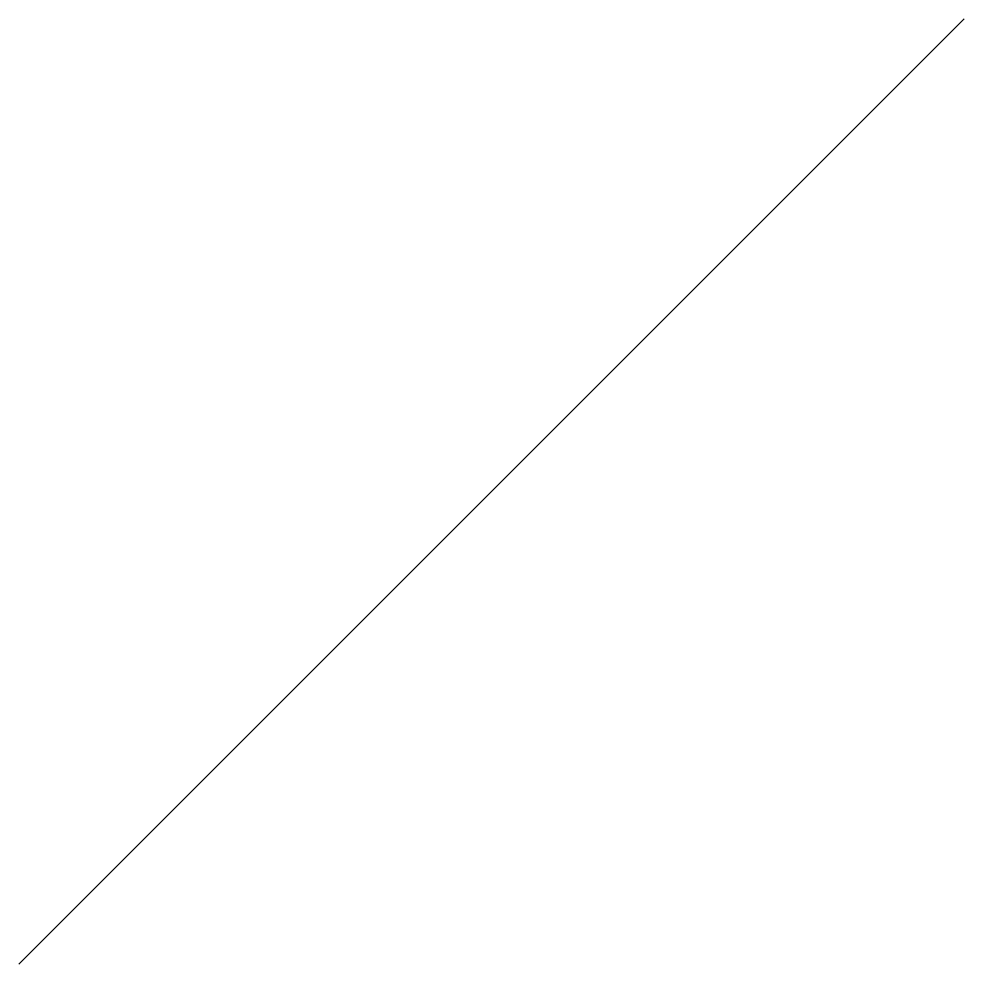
# Model space of a CAD drawing. Header units: millimetres. Extents: x 0 to 5, y 0 to 5.
import ezdxf

# ---------------------------------------------------------------- set-up
doc = ezdxf.new("R2010")
doc.units = ezdxf.units.MM
doc.layers.get('0').update_dxf_attribs({"linetype": 'CONTINUOUS'})

msp = doc.modelspace()

# ---------------------------------------------------------------- linework, layer by layer
msp.add_line((0, 0), (5, 5))

doc.saveas('drawing.dxf')
